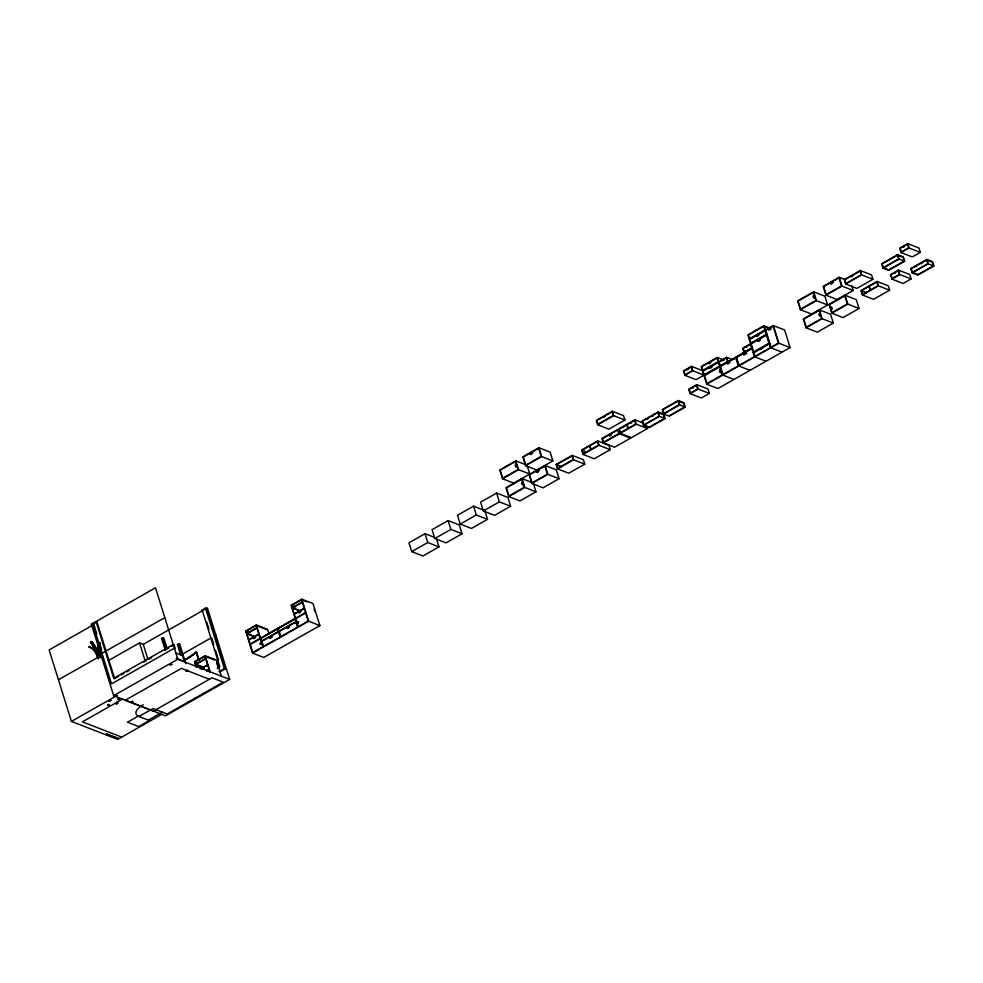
<?xml version="1.0" encoding="UTF-8"?>
<svg xmlns="http://www.w3.org/2000/svg" width="983" height="983" viewBox="0 0 983 983"><rect width="100%" height="100%" fill="white"/><g stroke="black" fill="none" stroke-linecap="round" stroke-linejoin="round"><path stroke-width="1.47" d="M199.131 660.33L196.551 652.073L194.118 653.67A80.483 33.508 -17.3 0 1 184.276 660.195M229.678 679.413L165.537 715.808L113.635 695.657L91.37 624.18L155.511 587.785L177.776 659.249L229.678 679.413L207.413 607.949L204.206 609.767M96.985 621.895L96.051 621.526L113.733 678.295L173.192 644.541L174.126 644.909L175.269 648.583L174.335 648.215L111.534 683.861L92.709 623.431L93.643 623.787L96.985 621.895L114.667 678.651L118.624 676.402M91.886 641.53L91.947 641.715A22.228 9.363 60.4 0 1 98.853 654.825L99.246 656.03L97.87 656.816L97.477 655.612A22.228 9.363 60.4 0 0 90.571 642.489L91.886 641.53A22.339 9.412 60.4 0 1 99 654.875L99.873 657.713M90.571 642.489L91.947 641.715M98.583 645.45L98.644 645.634A22.228 9.363 60.4 0 0 98.828 655.083A22.339 9.412 60.4 0 1 98.583 645.45L99.959 644.664M98.644 645.634L100.02 644.848M97.477 655.612L99 654.875L97.612 655.661L98.497 658.499M100.671 654.027L164.8 617.619M98.361 658.782L97.28 656.054A22.228 17.903 -68.8 0 0 88.998 646.802L89.908 646.986A22.339 18.001 -68.8 0 1 98.005 655.256M99.811 642.452A22.339 18.001 -68.8 0 0 99.553 654.764L100.721 655.034A22.228 17.903 -68.8 0 1 100.303 645.868M58.439 679.769L101.237 655.489M108.413 660.564L139.537 642.894L143.272 644.344L203.088 610.394L202.154 610.038L219.836 666.793L217.182 668.305M202.154 610.038L205.496 608.133L206.43 608.502L225.254 668.932L219.995 671.93M165.23 650.168L161.568 638.409L162.908 637.648L163.842 638.016L167.098 648.473M121.265 674.903L123.919 673.404M126.561 671.905L129.203 670.406M143.739 662.161L146.381 660.65M149.023 659.151L151.665 657.652M164.874 650.156L168.843 647.908M171.484 646.409L174.126 644.909M180.725 655.047L177.468 644.59L178.808 643.828L179.742 644.184L185.812 663.697M515.817 460.855L499.782 469.948L502.534 478.77L513.753 483.132L529.788 474.039L527.035 465.217L515.817 460.855L518.569 469.677L529.788 474.039M538.905 447.744L522.87 456.849L525.622 465.672L536.841 470.034L552.876 460.929L550.136 452.106L538.905 447.744L541.658 456.567L552.876 460.929M813.666 291.804L797.631 300.909L800.383 309.731L811.602 314.093L827.637 304.988L824.884 296.166L813.666 291.804L816.418 300.626L827.637 304.988M844.864 279.467L839.249 277.28L823.213 286.385L825.966 295.207L837.184 299.569L853.219 290.464L851.647 285.426M516.394 463.988C514.232 464.222 515.497 468.805 517.316 466.925M814.243 294.937C812.081 295.17 813.346 299.754 815.165 297.874M182.334 654.223L211.578 637.623L213.766 644.651M214.921 635.731L215.891 635.178M612.335 411.263L596.3 420.368L597.676 424.779L608.895 429.141L624.93 420.036L623.554 415.625L612.335 411.263L613.711 415.674L624.93 420.036M691.467 366.352L683.455 370.898L684.832 375.309L696.05 379.671L704.061 375.125L702.698 370.714L691.467 366.352L692.843 370.763L704.061 375.125M860.309 270.522L844.274 279.627L845.65 284.038L856.869 288.4L872.904 279.295L871.528 274.884L860.309 270.522L861.686 274.933L872.904 279.295M907.727 243.612L899.703 248.158L901.079 252.582L912.298 256.932L920.321 252.385L918.945 247.974L907.727 243.612L909.091 248.023L920.321 252.385M769.591 327.917L763.975 325.742L747.94 334.834L754.821 356.903L766.04 361.252M763.754 326.295L748.395 335.019L749.538 338.693L764.909 329.969L763.754 326.295L767.969 327.929M113.635 695.657L177.776 659.249M91.37 624.18L93.25 624.905L49.15 649.935L71.415 721.399L115.502 696.382M110.649 700.412L109.26 701.198L110.649 700.412A8.7 3.662 60.4 0 0 110.956 700.252M502.534 478.77L518.569 469.677M525.622 465.672L541.658 456.567M597.676 424.779L613.711 415.674M684.832 375.309L692.843 370.763M800.383 309.731L816.418 300.626M825.966 295.207L842.001 286.102L853.219 290.464M845.65 284.038L861.686 274.933M897.7 254.658L881.677 263.763L883.041 268.175L888.657 270.35L904.692 261.257L903.316 256.846L897.7 254.658L899.076 259.07L904.692 261.257M901.079 252.582L909.091 248.023M724.262 360.171L717.246 357.456L701.223 366.548L706.716 384.193L717.934 388.555L790.086 347.601L784.594 329.956L773.375 325.594L749.316 339.246M901.694 256.858L897.491 255.224L882.12 263.948L883.262 267.622L887.477 269.256M122.519 699.097L82.437 721.854L121.708 737.115M883.262 267.622L898.634 258.898L897.491 255.224M883.041 268.175L899.076 259.07M117.714 703.005L116.399 703.963L117.714 703.005A8.54 3.6 60.4 0 1 117.223 702.526M702.587 370.96L726.646 357.308L732.249 359.495L744.586 352.492M766.728 334.564L742.681 348.215L744.045 352.627L746.859 353.708M268.764 633.113L267.585 629.329L256.366 624.967L245.676 631.037L252.545 653.093L263.763 657.455L319.88 625.606L313.012 603.537L301.793 599.188L291.103 605.245L297.972 627.314M253.675 636.087L246.807 633.421L246.119 631.209L256.145 625.52L267.13 629.796M300.307 610.836A1.266 1.02 -68.8 0 1 299.655 612.507A1.266 1.02 -68.8 0 1 298.304 611.979L298.537 612.065A1.266 1.02 -68.8 0 0 299.889 612.606A1.266 1.02 -68.8 0 0 300.54 610.934L292.234 607.629L291.546 605.43L301.572 599.741L307.065 601.879M221.544 676.636L216.395 660.085L205.164 655.722L194.474 661.792L196.133 667.088M202.486 666.843L195.617 664.176L194.929 661.977L204.956 656.288L214.564 660.023M246.807 633.421L256.833 627.732L256.145 625.52M292.234 607.629L302.26 601.952L301.572 599.741M246.917 633.789L256.944 628.1L258.775 633.986L248.76 639.675L246.917 633.789L255.162 636.984M292.356 607.998L302.371 602.321L304.202 608.194L294.187 613.884L292.356 607.998L300.589 611.205M888.878 269.797L904.237 261.073L903.094 257.399M434.83 537.517L425.012 533.695L408.977 542.8L411.73 551.623L422.948 555.985L438.983 546.88L436.231 538.057M448.101 520.597L432.065 529.69L434.818 538.512L446.036 542.874L462.071 533.781L459.331 524.947L448.101 520.597L450.853 529.419L462.071 533.781M473.536 506.159L457.5 515.264L460.241 524.086L471.471 528.449L487.507 519.343L484.754 510.521L473.536 506.159L476.276 514.981L487.507 519.343M496.624 493.061L480.589 502.153L483.341 510.976L494.56 515.338L510.595 506.233L507.842 497.41L496.624 493.061L499.376 501.883L510.595 506.233M531.852 482.444L522.034 478.635L505.999 487.74L508.739 496.562L519.97 500.912L536.005 491.819L533.253 482.997M545.123 465.524L529.087 474.629L531.84 483.452L543.058 487.814L559.094 478.709L556.341 469.886L545.123 465.524L547.875 474.347L559.094 478.709M703.963 375.371L752.069 348.068M819.355 309.878L803.32 318.984L806.072 327.806L817.291 332.168L833.326 323.063L830.586 314.241L819.355 309.878L822.107 318.701L833.326 323.063M845.073 295.293L829.038 304.386L831.79 313.208L843.009 317.57L859.044 308.478L856.291 299.643L845.073 295.293L847.813 304.116L859.044 308.478M195.617 664.176L205.631 658.487L204.956 656.288M196.465 666.904L195.728 664.545L205.754 658.856L207.585 664.741L200.065 669.005M536.116 471.299L538.561 469.69A1.696 1.364 -68.8 0 1 537.676 471.914A1.696 1.364 -68.8 0 1 535.882 471.201L536.116 471.299A1.696 1.364 -68.8 0 0 537.91 472.012A1.696 1.364 -68.8 0 0 538.795 469.776M733.982 358.942L737.828 356.768M740.383 355.305C750.312 344.197 744.524 359.176 743.062 353.843M720.576 369.399C718.401 369.645 719.679 374.228 721.497 372.348M860.997 290.55L877.033 281.445L888.251 285.807L889.627 290.218L873.592 299.323L862.374 294.961L860.997 290.55L866.601 292.725M556.145 464.468L572.18 455.362L583.398 459.725L584.774 464.136L568.739 473.228L557.521 468.879L556.145 464.468L561.76 466.642M581.629 449.993L597.664 440.9L608.882 445.262L610.259 449.673L594.224 458.766L583.005 454.416L581.629 449.993L587.244 452.18M643.287 423.059L634.871 419.79L618.835 428.883L620.212 433.294L631.43 437.656L647.465 428.551L646.777 426.352M696.763 384.66L688.739 389.207L690.115 393.618L701.346 397.98L709.357 393.421L707.981 389.01L696.763 384.66L698.139 389.071L709.357 393.421M753.445 352.479L769.48 343.386M898.523 270.141L890.512 274.687L891.888 279.098L903.107 283.46L911.118 278.914L909.754 274.503L898.523 270.141L899.9 274.552L911.118 278.914M253.11 637.856L254.88 636.628A1.266 1.02 -68.8 0 1 254.228 638.299A1.266 1.02 -68.8 0 1 252.877 637.758L253.11 637.856A1.266 1.02 -68.8 0 0 254.462 638.385A1.266 1.02 -68.8 0 0 255.113 636.714M298.537 612.065L300.54 610.934M203.923 667.469L201.92 668.612A1.266 1.02 -68.8 0 0 203.26 669.153A1.266 1.02 -68.8 0 0 203.923 667.469L203.69 667.383A1.266 1.02 -68.8 0 1 203.026 669.054A1.266 1.02 -68.8 0 1 201.687 668.526L207.696 665.11L208.961 669.153L206.455 670.578M862.374 294.961L878.409 285.856L889.627 290.218M411.73 551.623L427.765 542.518L438.983 546.88M434.818 538.512L450.853 529.419M460.241 524.086L476.276 514.981M483.341 510.976L499.376 501.883M508.739 496.562L524.775 487.457L536.005 491.819M531.84 483.452L547.875 474.347M557.521 468.879L573.556 459.774L584.774 464.136M583.005 454.416L599.04 445.311L610.259 449.673M603.304 442.891L619.339 433.786L630.57 438.148L614.535 447.24L603.304 442.891L601.94 438.479L617.975 429.374L619.339 433.786M620.212 433.294L636.247 424.201L647.465 428.551M690.115 393.618L698.139 389.071M706.716 384.193L778.868 343.251L790.086 347.601M806.072 327.806L822.107 318.701M831.79 313.208L847.813 304.116M891.888 279.098L899.9 274.552M658.143 411.938L642.108 421.031L643.484 425.455L649.099 427.63L665.135 418.525L662.235 409.616L678.27 400.511L683.885 402.698L685.249 407.109L669.214 416.202L658.143 411.938L659.519 416.35L665.135 418.525M926.871 259.426L910.836 268.519L912.199 272.93L917.815 275.117L933.85 266.012L932.474 261.601L926.871 259.426L928.235 263.837L933.85 266.012M260.483 638.2L295.219 618.491M678.049 401.076L662.677 409.788L663.832 413.474L679.192 404.75L678.049 401.076L683.664 403.251L684.426 405.709M264.722 635.976L282.096 626.11M283.337 625.409L295.736 618.368M206.565 670.947L209.072 669.521L209.907 672.212M261.736 640.953L278.435 631.479M279.111 631.098L295.809 621.612M261.847 641.321L278.545 631.848M279.221 631.467L295.92 621.981M269.428 637.242L271.197 636.013A1.266 1.02 -68.8 0 1 270.546 637.684A1.266 1.02 -68.8 0 1 269.195 637.156L269.428 637.242A1.266 1.02 -68.8 0 0 270.78 637.783A1.266 1.02 -68.8 0 0 271.431 636.099M286.803 627.387L288.572 626.159A1.266 1.02 -68.8 0 1 287.908 627.83A1.266 1.02 -68.8 0 1 286.569 627.289L286.803 627.387A1.266 1.02 -68.8 0 0 288.142 627.916A1.266 1.02 -68.8 0 0 288.805 626.245M643.705 424.889L659.065 416.165L657.922 412.491L642.563 421.216L643.705 424.889L647.908 426.524M643.484 425.455L659.519 416.35M663.611 414.027L679.646 404.922L685.249 407.109M912.199 272.93L928.235 263.837M259.745 643.939L262.252 642.513M269.821 638.274L272.303 636.861M287.183 628.407L289.666 627.007M295.871 623.48L298.353 622.079M296.387 623.357L298.869 621.956M649.321 427.077L664.68 418.353L663.537 414.679M669.435 415.649L684.807 406.925M933.395 265.84L918.036 274.552L913.821 272.918M219.062 671.561L224.321 668.575L225.254 668.932M252.545 653.093L308.662 621.244L319.88 625.606M148.347 720.121L162.379 712.159M161.79 714.358L117.702 739.388L71.415 721.399M98.595 656.435L99.258 656.153M99.615 656.066L98.091 657.271M99.578 656.165L100.254 656.042M99.873 656.14L100.659 656.202M928.05 260.52L932.253 262.154L933.014 264.611M782.075 352.16L770.844 347.798L763.975 325.742M750.004 370.358L738.786 365.995L736.034 357.173M733.969 379.463L722.751 375.101L717.246 357.456M659.323 413.044L662.137 414.126M291.546 605.43L295.674 607.027M296.829 621.698L296.583 621.6A1.266 1.02 -68.8 0 1 297.935 622.141A1.266 1.02 -68.8 0 1 297.271 623.812L297.505 623.898A1.266 1.02 -68.8 0 0 298.168 622.227A1.266 1.02 -68.8 0 0 296.829 621.698L297.505 623.898M246.119 631.209L250.247 632.819M261.417 641.788L261.183 641.702A1.266 1.02 -68.8 0 0 260.52 643.374A1.266 1.02 -68.8 0 0 261.871 643.914L261.417 641.788A1.266 1.02 -68.8 0 0 260.753 643.46A1.266 1.02 -68.8 0 0 262.105 644M161.568 638.409L162.502 638.778M177.468 644.59L178.402 644.946M175.662 652.945L182.469 655.587M194.929 661.977L197.681 663.046M195.728 664.545L203.972 667.752M176.141 658.303L184.3 661.473L178.808 643.828M209.465 679.278L181.413 668.379L125.296 700.228L153.348 711.127L212.045 677.791L223.264 682.141L167.147 714.002L153.029 708.522L138.996 716.484A17.792 7.409 -17.3 0 1 143.199 704.713M88.998 646.802L89.957 647.17A22.228 17.903 -68.8 0 1 96.641 653.179M99.75 654.653L101.052 656.239L99.75 654.653A22.228 17.903 -68.8 0 1 99.861 642.821M98.251 656.435L97.28 656.054L97.686 657.234M113.733 678.295L114.667 678.651M118.193 699.085L119.164 699.466L118.193 699.085A8.7 7.016 -68.8 0 1 117.505 699.097M108.867 705.315L107.835 704.75L108.867 705.315A8.7 7.016 -68.8 0 0 109.359 704.651M893.965 273.163L894.862 273.52L895.304 272.402M692.204 387.683L693.101 388.027L693.531 386.921M630.226 422.85L631.123 423.206L631.553 422.1M622.362 427.31L623.259 427.666L623.701 426.548M922.3 262.449L921.526 263.751L920.96 263.198M916.955 265.471L916.181 266.786L915.628 266.233M904.495 245.873L903.721 247.175L903.156 246.635M877.033 281.445L878.409 285.856M869.291 286.274L870.434 289.948M868.96 286.458L870.102 290.132M853.748 274.687L851.634 276.739L851.069 276.198M839.249 277.28L842.001 286.102M773.375 325.594L778.868 343.251M770.807 327.486C772.233 329.133 768.19 331.627 768.141 328.998M758.79 334.306C759.576 335.633 756.124 337.366 756.111 335.83M762.906 347.54L760.805 349.604L760.24 349.063M747.473 345.93L746.699 347.232L746.134 346.68M726.646 357.308L728.022 361.719M723.414 359.581L722.64 360.884L722.075 360.331M710.684 361.609C711.471 362.85 708.129 364.693 708.018 363.132M712.061 366.02C712.835 367.323 709.493 369.116 709.382 367.544M688.247 368.613L687.473 369.915L686.908 369.375M678.27 400.511L679.646 404.922M653.584 414.961L652.81 416.264L652.245 415.723M648.239 417.996L647.465 419.299L646.9 418.746M634.871 419.79L636.247 424.201M605.774 415.428L603.66 417.492L603.095 416.939M597.664 440.9L599.04 445.311M589.935 445.717L591.078 449.403M589.591 445.913L590.746 449.587M572.18 455.362L573.556 459.774M522.034 478.635L524.775 487.457M425.012 533.695L427.765 542.518M314.093 608.932L314.83 611.291M301.793 599.188L308.662 621.244M277.857 628.346L280.597 637.168M256.366 624.967L263.235 647.023M205.496 608.133L224.321 668.575M206.663 621.858L208.9 629.022M215.523 650.279L218.582 660.121M216.739 663.132L218.201 667.838M205.164 655.722L210.325 672.274M196.317 651.987L198.947 660.269M196.145 652.122L198.517 659.581M180.024 650.181L181.253 654.1M162.908 637.648L166.373 648.792M163.313 641.383L164.542 645.303M143.272 644.344L147.745 658.671M139.537 642.894L145.337 661.522M93.643 623.787L96.776 633.863M99.467 642.501L101.716 649.689M99.553 654.764L100.438 657.602M100.856 656.656L100.499 655.464A22.228 9.363 60.4 0 1 99.811 645.561M523.534 484.705A1.696 1.364 -68.8 0 1 521.74 483.992A1.696 1.364 -68.8 0 1 522.612 481.768M611.401 433.54A1.696 1.364 -68.8 0 1 610.529 435.764A1.696 1.364 -68.8 0 1 608.735 435.051M830.291 307.138A1.696 1.364 -68.8 0 1 832.085 307.851A1.696 1.364 -68.8 0 1 831.2 310.087M820.854 315.948A1.696 1.364 -68.8 0 1 819.06 315.236A1.696 1.364 -68.8 0 1 819.945 313.012M97.243 654.211A22.228 17.903 -68.8 0 1 97.772 655.305M88.937 646.617A22.339 18.001 -68.8 0 1 97.489 655.944M108.388 704.27A8.7 7.016 -68.8 0 1 107.897 704.934M90.51 642.304A22.339 9.412 60.4 0 1 97.612 655.661M109.58 701.039A8.7 3.662 60.4 0 1 109.26 701.198M100.512 655.145A22.339 18.001 -68.8 0 1 100.241 645.327M119.164 699.466A8.7 7.016 -68.8 0 1 118.464 699.478M117.776 703.189A8.675 3.649 60.4 0 1 116.744 702.157M100.364 655.415A22.339 9.412 60.4 0 1 99.75 645.315M116.399 703.963A8.7 3.662 60.4 0 1 115.883 703.484M196.551 652.073A80.545 33.533 -17.3 0 1 184.497 660.281M532.614 452.954C528.608 457.955 530.501 449.624 532.614 452.954M729.73 362.383C725.712 367.31 727.543 359.139 729.73 362.383M760.424 339.762C756.32 345.144 757.635 335.94 760.424 339.762M832.957 282.49C828.78 287.896 830.328 278.558 832.957 282.49M196.219 652.356L194.179 653.892A80.483 33.508 -17.3 0 1 184.349 660.416A80.545 33.533 -17.3 0 0 194.229 653.904L196.219 652.356M515.596 461.408L500.236 470.132L502.755 478.217L518.115 469.493L515.596 461.408M538.684 448.309L523.325 457.021L525.844 465.119L541.203 456.395L538.684 448.309M813.445 292.356L798.085 301.081L800.604 309.166L815.964 300.454L813.445 292.356M839.027 277.845L823.668 286.557L826.187 294.654L841.546 285.93L839.027 277.845M612.114 411.828L596.755 420.54L597.897 424.214L613.257 415.502L612.114 411.828M691.246 366.905L683.898 371.082L685.04 374.756L692.401 370.579L691.246 366.905M860.088 271.075L844.729 279.799L845.871 283.473L861.231 274.761L860.088 271.075M907.506 244.177L900.158 248.343L901.3 252.017L908.648 247.851L907.506 244.177M116.363 695.214L115.036 695.976L117.296 695.583L116.363 695.214M171.153 664.127L169.813 664.877L172.086 664.483L171.153 664.127M717.037 358.009L701.665 366.733L702.808 370.407L718.18 361.683L717.037 358.009M765.13 330.706L749.771 339.43L750.914 343.104L766.273 334.38L765.13 330.706M773.154 326.159L765.806 330.325L771.065 347.245L778.413 343.067L773.154 326.159M718.401 362.42L703.042 371.144L704.184 374.818L719.556 366.094L718.401 362.42M726.425 357.873L719.077 362.039L720.22 365.713L727.567 361.547L726.425 357.873M750.471 344.222L743.123 348.387L744.266 352.061L751.614 347.896L750.471 344.222M766.507 335.117L751.147 343.841L753.666 351.926L769.025 343.202L766.507 335.117M521.813 479.188L506.442 487.912L508.961 495.997L524.332 487.273L521.813 479.188M544.901 466.089L529.53 474.801L532.061 482.899L547.42 474.175L544.901 466.089M719.777 366.831L704.418 375.555L706.937 383.64L722.296 374.916L719.777 366.831M735.812 357.726L720.453 366.45L722.972 374.535L738.331 365.823L735.812 357.726M751.848 348.633L736.488 357.357L739.007 365.443L754.366 356.718L751.848 348.633M819.146 310.444L803.775 319.156L806.293 327.253L821.665 318.529L819.146 310.444M844.852 295.846L829.48 304.57L831.999 312.655L847.371 303.931L844.852 295.846M132.263 701.395L130.923 702.145L133.197 701.751L132.263 701.395M187.053 670.295L185.713 671.057L187.986 670.664L187.053 670.295M876.811 282.01L861.44 290.722L862.595 294.396L877.954 285.684L876.811 282.01M571.959 455.915L556.599 464.64L557.742 468.313L573.114 459.589L571.959 455.915M597.443 441.453L582.083 450.177L583.226 453.851L598.586 445.127L597.443 441.453M617.754 429.927L602.382 438.651L603.525 442.325L618.897 433.614L617.754 429.927M626.785 424.803L619.278 429.067L620.42 432.741L627.928 428.477L626.785 424.803M634.649 420.343L627.129 424.607L628.272 428.281L635.792 424.017L634.649 420.343M696.542 385.213L689.194 389.379L690.336 393.065L697.684 388.887L696.542 385.213M769.259 343.939L753.887 352.664L755.03 356.337L770.402 347.613L769.259 343.939M898.302 270.694L890.954 274.871L892.109 278.545L899.457 274.38L898.302 270.694M258.885 634.354L248.871 640.031L250.124 644.086L260.151 638.397L258.885 634.354M304.325 608.563L294.298 614.252L295.564 618.295L305.578 612.606L304.325 608.563M926.65 259.979L911.278 268.703L912.421 272.377L927.792 263.653L926.65 259.979M260.262 638.766L250.247 644.455L252.766 652.54L262.78 646.851L260.262 638.766M277.636 628.899L260.937 638.385L263.456 646.47L280.155 636.996L277.636 628.899M295.011 619.044L278.3 628.518L280.819 636.615L297.53 627.129L295.011 619.044M305.701 612.974L295.674 618.663L298.193 626.749L308.22 621.059L305.701 612.974M106.754 733.969L106.09 734.35L117.985 738.331L106.754 733.969M138.161 716.152L127.471 722.222L138.689 726.572L149.379 720.514L138.161 716.152"/></g></svg>
